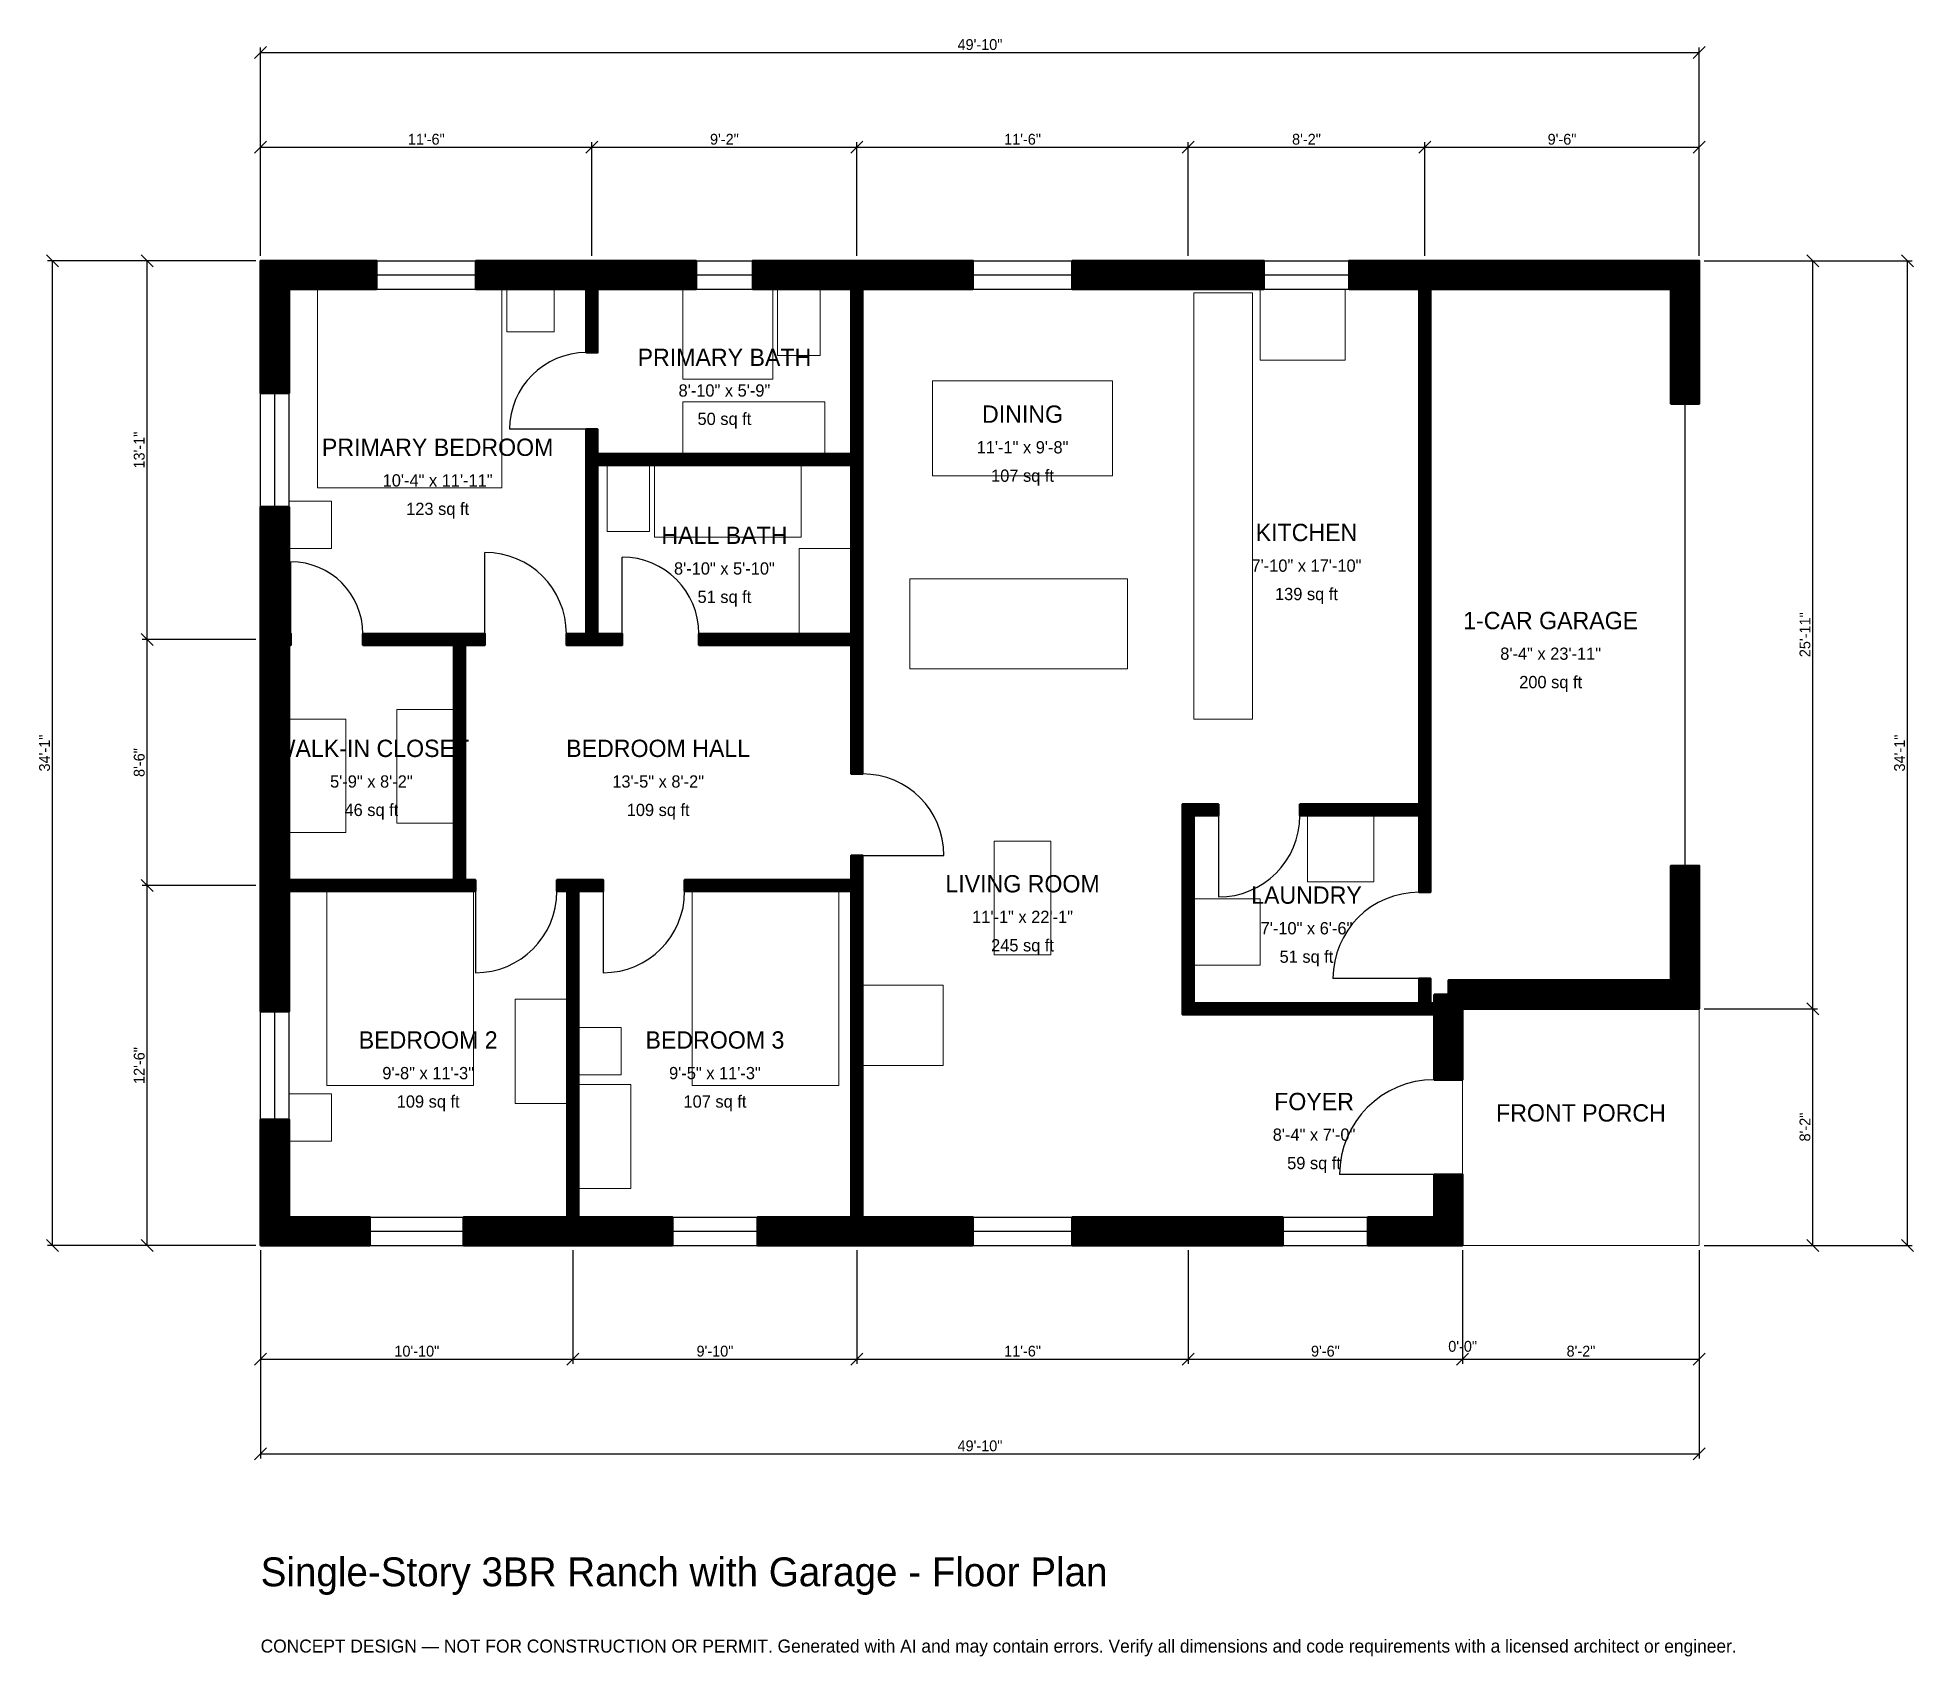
# Model space of a CAD drawing. Header units: inches. Extents: x -93 to 688, y -171 to 502.
import ezdxf
from ezdxf.enums import TextEntityAlignment as Align

# ---------------------------------------------------------------- set-up
doc = ezdxf.new("R2010")
doc.units = ezdxf.units.IN
doc.header["$MEASUREMENT"] = 0
doc.linetypes.add('DASHED', pattern=[0.6, 0.5, -0.1])
for name, color, linetype, lineweight in [('A-ANNO-DIMS', 1, 'Continuous', 13), ('A-ANNO-TEXT', 7, 'Continuous', 18), ('A-AREA-IDEN', 7, 'Continuous', 18), ('A-DOOR', 2, 'Continuous', 25), ('A-FLOR-FIXT', 9, 'Continuous', 13), ('A-FURN', 9, 'Continuous', 13), ('A-GLAZ', 4, 'Continuous', 25), ('A-SITE-PAVE', 8, 'Continuous', 13), ('A-WALL', 7, 'Continuous', 50), ('A-WALL-PATT', 8, 'Continuous', 13)]:
    doc.layers.add(name, color=color, linetype=linetype, lineweight=lineweight)
doc.dimstyles.new('PLAN', dxfattribs={"dimtxt": 4.5, "dimasz": 3, "dimexe": 2, "dimexo": 2, "dimgap": 1, "dimtad": 1, "dimdec": 0, "dimlunit": 4, "dimtsz": 2.5, "dimcen": 2.5, "dimclrd": 1, "dimclre": 1, "dimazin": 3, "dimtfac": 1, "dimtmove": 0, "dimatfit": 3})

msp = doc.modelspace()

# ---------------------------------------------------------------- hatches: boundary and pattern name
at = {"layer": 'A-WALL-PATT'}
h = msp.add_hatch(dxfattribs=at)
h.set_pattern_fill('ANSI31', color=8, scale=0.8)
h.paths.add_polyline_path([(245.6693, 0), (245.6693, 0), (242.126, 0), (206.6929, 0), (206.6929, 11.811), (242.126, 11.811), (245.6693, 11.811), (245.6693, 147.2441), (176.378, 147.2441), (176.378, 151.9685), (245.6693, 151.9685), (245.6693, 151.9685), (245.6693, 162.2047), (250.3937, 162.2047), (250.3937, 147.2441), (250.3937, 147.2441), (250.3937, 11.811), (253.937, 11.811), (296.2598, 11.811), (296.2598, 0), (253.937, 0), (250.3937, 0), (250.3937, 0), (245.6693, 0)])
h.paths.add_polyline_path([(135.8268, 0), (132.2835, 0), (132.2835, 0), (127.5591, 0), (127.5591, 0), (124.0157, 0), (84.4488, 0), (84.4488, 11.811), (124.0157, 11.811), (127.5591, 11.811), (127.5591, 147.2441), (123.2283, 147.2441), (123.2283, 151.9685), (127.5591, 151.9685), (132.2835, 151.9685), (142.5197, 151.9685), (142.5197, 147.2441), (132.2835, 147.2441), (132.2835, 11.811), (135.8268, 11.811), (171.2598, 11.811), (171.2598, 0), (135.8268, 0)])
h.paths.add_polyline_path([(11.811, 0), (11.811, 0), (0, 0), (0, 0), (0, 0), (0, 11.811), (0, 11.811), (0, 52.3622), (11.811, 52.3622), (11.811, 11.811), (45.4724, 11.811), (45.4724, 0), (11.811, 0)])
h.paths.add_polyline_path([(0, 143.7008), (0, 147.2441), (0, 147.2441), (0, 151.9685), (0, 151.9685), (0, 155.5118), (0, 246.063), (0, 249.6063), (0, 249.6063), (0, 254.3307), (0, 254.3307), (0, 257.874), (0, 307.0866), (11.811, 307.0866), (11.811, 257.874), (11.811, 254.3307), (12.5984, 254.3307), (12.5984, 249.6063), (11.811, 249.6063), (11.811, 246.063), (11.811, 155.5118), (11.811, 151.9685), (80.315, 151.9685), (80.315, 249.6063), (42.5197, 249.6063), (42.5197, 254.3307), (80.315, 254.3307), (85.0394, 254.3307), (93.3071, 254.3307), (93.3071, 249.6063), (85.0394, 249.6063), (85.0394, 151.9685), (89.3701, 151.9685), (89.3701, 147.2441), (85.0394, 147.2441), (80.315, 147.2441), (11.811, 147.2441), (11.811, 143.7008), (11.811, 97.2441), (0, 97.2441), (0, 143.7008)])
h.paths.add_polyline_path([(0, 397.6378), (0, 397.6378), (0, 409.4488), (0, 409.4488), (0, 409.4489), (11.811, 409.4489), (11.811, 409.4488), (48.2283, 409.4488), (48.2283, 397.6378), (11.811, 397.6378), (11.811, 354.3307), (0, 354.3307), (0, 397.6378)])
h.paths.add_polyline_path([(131.8898, 409.4488), (135.4331, 409.4488), (135.4331, 409.4489), (140.1575, 409.4489), (140.1575, 409.4488), (143.7008, 409.4488), (181.1024, 409.4488), (181.1024, 397.6378), (143.7008, 397.6378), (140.1575, 397.6378), (140.1575, 371.2598), (135.4331, 371.2598), (135.4331, 397.6378), (131.8898, 397.6378), (89.5669, 397.6378), (89.5669, 409.4488), (131.8898, 409.4488)])
h.paths.add_polyline_path([(245.6693, 409.4488), (245.6693, 409.4489), (250.3937, 409.4489), (250.3937, 409.4488), (253.937, 409.4488), (253.937, 409.4488), (296.2598, 409.4488), (296.2598, 397.6378), (250.3937, 397.6378), (250.3937, 329.1339), (250.3937, 324.4094), (250.3937, 281.8898), (250.3937, 277.1654), (250.3937, 254.3307), (250.3937, 254.3307), (250.3937, 196.063), (245.6693, 196.063), (245.6693, 249.6063), (245.6693, 249.6063), (182.2835, 249.6063), (182.2835, 254.3307), (245.6693, 254.3307), (245.6693, 277.1654), (245.6693, 281.8898), (245.6693, 324.4094), (140.1575, 324.4094), (140.1575, 254.3307), (150.3937, 254.3307), (150.3937, 249.6063), (140.1575, 249.6063), (135.4331, 249.6063), (127.1654, 249.6063), (127.1654, 254.3307), (135.4331, 254.3307), (135.4331, 324.4094), (135.4331, 329.1339), (135.4331, 339.3701), (140.1575, 339.3701), (140.1575, 329.1339), (245.6693, 329.1339), (245.6693, 397.6378), (242.126, 397.6378), (242.126, 397.6378), (204.7244, 397.6378), (204.7244, 409.4488), (245.6693, 409.4488)])
h.paths.add_polyline_path([(379.9213, 409.4488), (391.7323, 409.4488), (417.3228, 409.4488), (417.3228, 397.6378), (391.7323, 397.6378), (379.9213, 397.6378), (337.5984, 397.6378), (337.5984, 409.4488), (379.9213, 409.4488)])
h.paths.add_polyline_path([(478.3465, 409.4488), (478.3465, 409.4488), (481.8898, 409.4488), (481.8898, 409.4489), (486.6142, 409.4489), (486.6142, 409.4488), (586.6142, 409.4488), (586.6142, 409.4489), (598.4252, 409.4489), (598.4252, 409.4488), (598.4252, 409.4488), (598.4252, 397.6378), (598.4252, 397.6378), (598.4252, 350), (586.6142, 350), (586.6142, 397.6378), (490.1575, 397.6378), (490.1575, 397.6378), (486.6142, 397.6378), (486.6142, 183.4646), (486.6142, 178.7402), (486.6142, 146.8504), (481.8898, 146.8504), (481.8898, 178.7402), (432.2835, 178.7402), (432.2835, 183.4646), (481.8898, 183.4646), (481.8898, 397.6378), (452.7559, 397.6378), (452.7559, 409.4488), (478.3465, 409.4488)])
h.paths.add_polyline_path([(598.4252, 110.2362), (598.4252, 110.2362), (598.4252, 98.4252), (598.4252, 98.4252), (598.4252, 98.4252), (586.6142, 98.4252), (586.6142, 98.4252), (502.3622, 98.4252), (502.3622, 98.4252), (500, 98.4252), (500, 96.063), (500, 96.063), (500, 68.8976), (488.189, 68.8976), (488.189, 96.063), (486.6142, 96.063), (481.8898, 96.063), (388.189, 96.063), (383.4646, 96.063), (383.4646, 100.7874), (383.4646, 178.7402), (383.4646, 183.4646), (388.189, 183.4646), (398.4252, 183.4646), (398.4252, 178.7402), (388.189, 178.7402), (388.189, 100.7874), (481.8898, 100.7874), (481.8898, 111.0236), (486.6142, 111.0236), (486.6142, 100.7874), (488.189, 100.7874), (488.189, 104.3307), (494.0945, 104.3307), (494.0945, 110.2362), (586.6142, 110.2362), (586.6142, 157.874), (598.4252, 157.874), (598.4252, 110.2362)])
h.paths.add_polyline_path([(500, 11.811), (500, 11.811), (500, 0), (500, 0), (500, 0), (488.189, 0), (488.189, 0), (460.6299, 0), (460.6299, 11.811), (488.189, 11.811), (488.189, 29.5276), (500, 29.5276), (500, 11.811)])
h.paths.add_polyline_path([(391.7323, 0), (379.9213, 0), (337.5984, 0), (337.5984, 11.811), (379.9213, 11.811), (391.7323, 11.811), (425.1968, 11.811), (425.1968, 0), (391.7323, 0)])

# ---------------------------------------------------------------- linework, layer by layer
at = {"layer": 'A-DOOR', "linetype": 'DASHED'}
msp.add_line((592.5197, 157.874), (592.5197, 350), dxfattribs=at)
at = {"layer": 'A-DOOR'}
for p, q in [((135.4331, 339.3701), (103.5433, 339.3701)), ((12.5984, 254.3307), (12.5984, 284.252)), ((93.3071, 254.3307), (93.3071, 288.189)), ((150.3937, 254.3307), (150.3937, 286.2205)), ((398.4252, 178.7402), (398.4252, 144.8819)), ((250.3937, 162.2047), (284.252, 162.2047)), ((89.3701, 147.2441), (89.3701, 113.3858)), ((142.5197, 147.2441), (142.5197, 113.3858)), ((481.8898, 111.0236), (446.063, 111.0236)), ((488.189, 29.5276), (448.8189, 29.5276))]:
    msp.add_line(p, q, dxfattribs=at)
for centre, radius, start, end in [((135.4331, 339.3701), 31.8898, 90, 180), ((12.5984, 254.3307), 29.9213, 0, 90), ((93.3071, 254.3307), 33.8583, 0, 90), ((150.3937, 254.3307), 31.8898, 0, 90), ((250.3937, 162.2047), 33.8583, 0, 90), ((398.4252, 178.7402), 33.8583, 270, 360), ((89.3701, 147.2441), 33.8583, 270, 360), ((142.5197, 147.2441), 33.8583, 270, 360), ((481.8898, 111.0236), 35.8268, 90, 180), ((488.189, 29.5276), 39.3701, 90, 180)]:
    msp.add_arc(centre, radius, start, end, dxfattribs=at)
at = {"layer": 'A-FLOR-FIXT'}
for points in [[(175.5906, 360.2362), (212.9921, 360.2362), (212.9921, 397.6378), (175.5906, 397.6378)], [(214.9606, 370.0787), (232.6772, 370.0787), (232.6772, 397.6378), (214.9606, 397.6378)], [(388.189, 218.8976), (412.5984, 218.8976), (412.5984, 396.063), (388.189, 396.063)], [(175.5906, 329.1339), (234.6457, 329.1339), (234.6457, 350.7874), (175.5906, 350.7874)], [(144.0945, 296.8504), (161.811, 296.8504), (161.811, 324.4094), (144.0945, 324.4094)], [(163.7795, 294.4882), (224.8031, 294.4882), (224.8031, 324.4094), (163.7795, 324.4094)], [(224.0157, 254.3307), (245.6693, 254.3307), (245.6693, 289.7638), (224.0157, 289.7638)]]:
    msp.add_lwpolyline(points, close=True, dxfattribs=at)
at = {"layer": 'A-FURN'}
for points in [[(23.622, 314.9606), (100.3937, 314.9606), (100.3937, 397.6378), (23.622, 397.6378)], [(102.3622, 379.9213), (122.0472, 379.9213), (122.0472, 397.6378), (102.3622, 397.6378)], [(415.748, 368.1102), (451.1811, 368.1102), (451.1811, 397.6378), (415.748, 397.6378)], [(279.5276, 320.0787), (354.3307, 320.0787), (354.3307, 359.4488), (279.5276, 359.4488)], [(11.811, 289.7638), (29.5276, 289.7638), (29.5276, 309.4488), (11.811, 309.4488)], [(270.0787, 239.7638), (360.6299, 239.7638), (360.6299, 277.1654), (270.0787, 277.1654)], [(11.811, 171.6535), (35.4331, 171.6535), (35.4331, 218.8976), (11.811, 218.8976)], [(56.6929, 175.5906), (80.315, 175.5906), (80.315, 222.8346), (56.6929, 222.8346)], [(435.4331, 151.1811), (462.9921, 151.1811), (462.9921, 178.7402), (435.4331, 178.7402)], [(305.1181, 120.8661), (328.7402, 120.8661), (328.7402, 168.1102), (305.1181, 168.1102)], [(27.5591, 66.5354), (88.5827, 66.5354), (88.5827, 147.2441), (27.5591, 147.2441)], [(179.5276, 66.5354), (240.5512, 66.5354), (240.5512, 147.2441), (179.5276, 147.2441)], [(388.189, 116.5354), (415.748, 116.5354), (415.748, 144.0945), (388.189, 144.0945)], [(105.9055, 59.0551), (127.5591, 59.0551), (127.5591, 102.3622), (105.9055, 102.3622)], [(250.3937, 74.8031), (283.8583, 74.8031), (283.8583, 108.2677), (250.3937, 108.2677)], [(132.2835, 70.8661), (150, 70.8661), (150, 90.5512), (132.2835, 90.5512)], [(11.811, 43.3071), (29.5276, 43.3071), (29.5276, 62.9921), (11.811, 62.9921)], [(132.2835, 23.622), (153.937, 23.622), (153.937, 66.9291), (132.2835, 66.9291)]]:
    msp.add_lwpolyline(points, close=True, dxfattribs=at)
at = {"layer": 'A-GLAZ'}
for p, q in [((48.2283, 409.4488), (89.5669, 409.4488)), ((181.1024, 409.4488), (204.7244, 409.4488)), ((296.2598, 409.4488), (337.5984, 409.4488)), ((417.3228, 409.4488), (452.7559, 409.4488)), ((48.2283, 403.5433), (89.5669, 403.5433)), ((181.1024, 403.5433), (204.7244, 403.5433)), ((296.2598, 403.5433), (337.5984, 403.5433)), ((417.3228, 403.5433), (452.7559, 403.5433)), ((48.2283, 397.6378), (89.5669, 397.6378)), ((181.1024, 397.6378), (204.7244, 397.6378)), ((296.2598, 397.6378), (337.5984, 397.6378)), ((417.3228, 397.6378), (452.7559, 397.6378)), ((0, 307.0866), (0, 354.3307)), ((5.9055, 307.0866), (5.9055, 354.3307)), ((11.811, 307.0866), (11.811, 354.3307)), ((0, 52.3622), (0, 97.2441)), ((5.9055, 52.3622), (5.9055, 97.2441)), ((11.811, 52.3622), (11.811, 97.2441)), ((45.4724, 11.811), (84.4488, 11.811)), ((171.2598, 11.811), (206.6929, 11.811)), ((296.2598, 11.811), (337.5984, 11.811)), ((425.1968, 11.811), (460.6299, 11.811)), ((45.4724, 5.9055), (84.4488, 5.9055)), ((45.4724, 0), (84.4488, 0)), ((171.2598, 5.9055), (206.6929, 5.9055)), ((171.2598, 0), (206.6929, 0)), ((296.2598, 5.9055), (337.5984, 5.9055)), ((296.2598, 0), (337.5984, 0)), ((425.1968, 5.9055), (460.6299, 5.9055)), ((425.1968, 0), (460.6299, 0))]:
    msp.add_line(p, q, dxfattribs=at)
at = {"layer": 'A-SITE-PAVE', "linetype": 'DASHED'}
msp.add_lwpolyline([(500, 0), (598.4252, 0), (598.4252, 98.4252), (500, 98.4252)], close=True, dxfattribs=at)
at = {"layer": 'A-WALL'}
for points in [[(0, 397.6378), (0, 397.6378), (0, 409.4488), (0, 409.4488), (0, 409.4489), (11.811, 409.4489), (11.811, 409.4488), (48.2283, 409.4488), (48.2283, 397.6378), (11.811, 397.6378), (11.811, 354.3307), (0, 354.3307), (0, 397.6378)], [(131.8898, 409.4488), (135.4331, 409.4488), (135.4331, 409.4489), (140.1575, 409.4489), (140.1575, 409.4488), (143.7008, 409.4488), (181.1024, 409.4488), (181.1024, 397.6378), (143.7008, 397.6378), (140.1575, 397.6378), (140.1575, 371.2598), (135.4331, 371.2598), (135.4331, 397.6378), (131.8898, 397.6378), (89.5669, 397.6378), (89.5669, 409.4488), (131.8898, 409.4488)], [(245.6693, 409.4488), (245.6693, 409.4489), (250.3937, 409.4489), (250.3937, 409.4488), (253.937, 409.4488), (253.937, 409.4488), (296.2598, 409.4488), (296.2598, 397.6378), (250.3937, 397.6378), (250.3937, 329.1339), (250.3937, 324.4094), (250.3937, 281.8898), (250.3937, 277.1654), (250.3937, 254.3307), (250.3937, 254.3307), (250.3937, 196.063), (245.6693, 196.063), (245.6693, 249.6063), (245.6693, 249.6063), (182.2835, 249.6063), (182.2835, 254.3307), (245.6693, 254.3307), (245.6693, 277.1654), (245.6693, 281.8898), (245.6693, 324.4094), (140.1575, 324.4094), (140.1575, 254.3307), (150.3937, 254.3307), (150.3937, 249.6063), (140.1575, 249.6063), (135.4331, 249.6063), (127.1654, 249.6063), (127.1654, 254.3307), (135.4331, 254.3307), (135.4331, 324.4094), (135.4331, 329.1339), (135.4331, 339.3701), (140.1575, 339.3701), (140.1575, 329.1339), (245.6693, 329.1339), (245.6693, 397.6378), (242.126, 397.6378), (242.126, 397.6378), (204.7244, 397.6378), (204.7244, 409.4488), (245.6693, 409.4488)], [(379.9213, 409.4488), (391.7323, 409.4488), (417.3228, 409.4488), (417.3228, 397.6378), (391.7323, 397.6378), (379.9213, 397.6378), (337.5984, 397.6378), (337.5984, 409.4488), (379.9213, 409.4488)], [(478.3465, 409.4488), (478.3465, 409.4488), (481.8898, 409.4488), (481.8898, 409.4489), (486.6142, 409.4489), (486.6142, 409.4488), (586.6142, 409.4488), (586.6142, 409.4489), (598.4252, 409.4489), (598.4252, 409.4488), (598.4252, 409.4488), (598.4252, 397.6378), (598.4252, 397.6378), (598.4252, 350), (586.6142, 350), (586.6142, 397.6378), (490.1575, 397.6378), (490.1575, 397.6378), (486.6142, 397.6378), (486.6142, 183.4646), (486.6142, 178.7402), (486.6142, 146.8504), (481.8898, 146.8504), (481.8898, 178.7402), (432.2835, 178.7402), (432.2835, 183.4646), (481.8898, 183.4646), (481.8898, 397.6378), (452.7559, 397.6378), (452.7559, 409.4488), (478.3465, 409.4488)], [(0, 143.7008), (0, 147.2441), (0, 147.2441), (0, 151.9685), (0, 151.9685), (0, 155.5118), (0, 246.063), (0, 249.6063), (0, 249.6063), (0, 254.3307), (0, 254.3307), (0, 257.874), (0, 307.0866), (11.811, 307.0866), (11.811, 257.874), (11.811, 254.3307), (12.5984, 254.3307), (12.5984, 249.6063), (11.811, 249.6063), (11.811, 246.063), (11.811, 155.5118), (11.811, 151.9685), (80.315, 151.9685), (80.315, 249.6063), (42.5197, 249.6063), (42.5197, 254.3307), (80.315, 254.3307), (85.0394, 254.3307), (93.3071, 254.3307), (93.3071, 249.6063), (85.0394, 249.6063), (85.0394, 151.9685), (89.3701, 151.9685), (89.3701, 147.2441), (85.0394, 147.2441), (80.315, 147.2441), (11.811, 147.2441), (11.811, 143.7008), (11.811, 97.2441), (0, 97.2441), (0, 143.7008)], [(598.4252, 110.2362), (598.4252, 110.2362), (598.4252, 98.4252), (598.4252, 98.4252), (598.4252, 98.4252), (586.6142, 98.4252), (586.6142, 98.4252), (502.3622, 98.4252), (502.3622, 98.4252), (500, 98.4252), (500, 96.063), (500, 96.063), (500, 68.8976), (488.189, 68.8976), (488.189, 96.063), (486.6142, 96.063), (481.8898, 96.063), (388.189, 96.063), (383.4646, 96.063), (383.4646, 100.7874), (383.4646, 178.7402), (383.4646, 183.4646), (388.189, 183.4646), (398.4252, 183.4646), (398.4252, 178.7402), (388.189, 178.7402), (388.189, 100.7874), (481.8898, 100.7874), (481.8898, 111.0236), (486.6142, 111.0236), (486.6142, 100.7874), (488.189, 100.7874), (488.189, 104.3307), (494.0945, 104.3307), (494.0945, 110.2362), (586.6142, 110.2362), (586.6142, 157.874), (598.4252, 157.874), (598.4252, 110.2362)], [(245.6693, 0), (245.6693, 0), (242.126, 0), (206.6929, 0), (206.6929, 11.811), (242.126, 11.811), (245.6693, 11.811), (245.6693, 147.2441), (176.378, 147.2441), (176.378, 151.9685), (245.6693, 151.9685), (245.6693, 151.9685), (245.6693, 162.2047), (250.3937, 162.2047), (250.3937, 147.2441), (250.3937, 147.2441), (250.3937, 11.811), (253.937, 11.811), (296.2598, 11.811), (296.2598, 0), (253.937, 0), (250.3937, 0), (250.3937, 0), (245.6693, 0)], [(135.8268, 0), (132.2835, 0), (132.2835, 0), (127.5591, 0), (127.5591, 0), (124.0157, 0), (84.4488, 0), (84.4488, 11.811), (124.0157, 11.811), (127.5591, 11.811), (127.5591, 147.2441), (123.2283, 147.2441), (123.2283, 151.9685), (127.5591, 151.9685), (132.2835, 151.9685), (142.5197, 151.9685), (142.5197, 147.2441), (132.2835, 147.2441), (132.2835, 11.811), (135.8268, 11.811), (171.2598, 11.811), (171.2598, 0), (135.8268, 0)], [(11.811, 0), (11.811, 0), (0, 0), (0, 0), (0, 0), (0, 11.811), (0, 11.811), (0, 52.3622), (11.811, 52.3622), (11.811, 11.811), (45.4724, 11.811), (45.4724, 0), (11.811, 0)], [(500, 11.811), (500, 11.811), (500, 0), (500, 0), (500, 0), (488.189, 0), (488.189, 0), (460.6299, 0), (460.6299, 11.811), (488.189, 11.811), (488.189, 29.5276), (500, 29.5276), (500, 11.811)], [(391.7323, 0), (379.9213, 0), (337.5984, 0), (337.5984, 11.811), (379.9213, 11.811), (391.7323, 11.811), (425.1968, 11.811), (425.1968, 0), (391.7323, 0)]]:
    msp.add_lwpolyline(points, close=True, dxfattribs=at)

# ---------------------------------------------------------------- texts
at = {"layer": 'A-ANNO-TEXT'}
for s, height, p in [('Single-Story 3BR Ranch with Garage - Floor Plan', 12, (0, -141.7323)), ('CONCEPT DESIGN — NOT FOR CONSTRUCTION OR PERMIT. Generated with AI and may contain errors. Verify all dimensions and code requirements with a licensed architect or engineer.', 5.4, (0, -169.2913))]:
    msp.add_text(s, height=height, dxfattribs=at).set_placement(p)
at = {"layer": 'A-AREA-IDEN'}
for s, height, p in [('PRIMARY BATH', 7.2, (192.9134, 369.2913)), ('8\'-10" x 5\'-9"', 5.1, (192.9134, 355.5118)), ('50 sq ft', 5.1, (192.9134, 343.7008)), ('DINING', 7.2, (316.9291, 345.6693)), ('PRIMARY BEDROOM', 7.2, (73.622, 331.8898)), ('11\'-1" x 9\'-8"', 5.1, (316.9291, 331.8898)), ('10\'-4" x 11\'-11"', 5.1, (73.622, 318.1102)), ('107 sq ft', 5.1, (316.9291, 320.0787)), ('123 sq ft', 5.1, (73.622, 306.2992)), ('HALL BATH', 7.2, (192.9134, 295.2756)), ('KITCHEN', 7.2, (435.0394, 296.4567)), ('8\'-10" x 5\'-10"', 5.1, (192.9134, 281.4961)), ('7\'-10" x 17\'-10"', 5.1, (435.0394, 282.6772)), ('139 sq ft', 5.1, (435.0394, 270.8661)), ('51 sq ft', 5.1, (192.9134, 269.685)), ('1-CAR GARAGE', 7.2, (536.6142, 259.8425)), ('8\'-4" x 23\'-11"', 5.1, (536.6142, 246.063)), ('200 sq ft', 5.1, (536.6142, 234.252)), ('WALK-IN CLOSET', 7.2, (46.063, 206.6929)), ('BEDROOM HALL', 7.2, (165.3543, 206.6929)), ('5\'-9" x 8\'-2"', 5.1, (46.063, 192.9134)), ('13\'-5" x 8\'-2"', 5.1, (165.3543, 192.9134)), ('46 sq ft', 5.1, (46.063, 181.1024)), ('109 sq ft', 5.1, (165.3543, 181.1024)), ('LIVING ROOM', 7.2, (316.9291, 150.3937)), ('LAUNDRY', 7.2, (435.0394, 145.6693)), ('11\'-1" x 22\'-1"', 5.1, (316.9291, 136.6142)), ('7\'-10" x 6\'-6"', 5.1, (435.0394, 131.8898)), ('245 sq ft', 5.1, (316.9291, 124.8031)), ('51 sq ft', 5.1, (435.0394, 120.0787)), ('BEDROOM 2', 7.2, (69.685, 85.4331)), ('BEDROOM 3', 7.2, (188.9764, 85.4331)), ('9\'-8" x 11\'-3"', 5.1, (69.685, 71.6535)), ('9\'-5" x 11\'-3"', 5.1, (188.9764, 71.6535)), ('109 sq ft', 5.1, (69.685, 59.8425)), ('107 sq ft', 5.1, (188.9764, 59.8425)), ('FOYER', 7.2, (438.189, 59.8425)), ('FRONT PORCH', 7.2, (549.2126, 55.1181)), ('8\'-4" x 7\'-0"', 5.1, (438.189, 46.063)), ('59 sq ft', 5.1, (438.189, 34.252))]:
    msp.add_text(s, height=height, dxfattribs=at).set_placement(p, align=Align.MIDDLE_CENTER)

# ---------------------------------------------------------------- dimensions: what is measured, and where the dimension line sits
at = {"layer": 'A-ANNO-DIMS'}
for base, p1, p2, text in [((0, 496.063), (0, 409.4488), (598.4252, 409.4488), '49\'-10"'), ((0, 456.6929), (0, 409.4488), (137.7953, 409.4488), '11\'-6"'), ((137.7953, 456.6929), (137.7953, 409.4488), (248.0315, 409.4488), '9\'-2"'), ((248.0315, 456.6929), (248.0315, 409.4488), (385.8268, 409.4488), '11\'-6"'), ((385.8268, 456.6929), (385.8268, 409.4488), (484.252, 409.4488), '8\'-2"'), ((484.252, 456.6929), (484.252, 409.4488), (598.4252, 409.4488), '9\'-6"'), ((0, -47.2441), (0, 0), (129.9213, 0), '10\'-10"'), ((0, -86.6142), (0, 0), (598.4252, 0), '49\'-10"'), ((129.9213, -47.2441), (129.9213, 0), (248.0315, 0), '9\'-10"'), ((248.0315, -47.2441), (248.0315, 0), (385.8268, 0), '11\'-6"'), ((385.8268, -47.2441), (385.8268, 0), (500, 0), '9\'-6"'), ((500, -47.2441), (500, 0), (500, 0), '0\'-0"'), ((500, -47.2441), (500, 0), (598.4252, 0), '8\'-2"')]:
    msp.add_linear_dim(base=base, p1=p1, p2=p2, text=text, dimstyle='PLAN', dxfattribs=at).render()
for base, p1, p2, text in [((-86.6142, 0), (0, 0), (0, 409.4488), '34\'-1"'), ((-47.2441, 251.9685), (0, 251.9685), (0, 409.4488), '13\'-1"'), ((645.6693, 98.4252), (598.4252, 98.4252), (598.4252, 409.4488), '25\'-11"'), ((685.0394, 0), (598.4252, 0), (598.4252, 409.4488), '34\'-1"'), ((-47.2441, 149.6063), (0, 149.6063), (0, 251.9685), '8\'-6"'), ((-47.2441, 0), (0, 0), (0, 149.6063), '12\'-6"'), ((645.6693, 0), (598.4252, 0), (598.4252, 98.4252), '8\'-2"')]:
    msp.add_linear_dim(base=base, p1=p1, p2=p2, angle=90, text=text, dimstyle='PLAN', dxfattribs=at).render()

doc.saveas('drawing.dxf')
